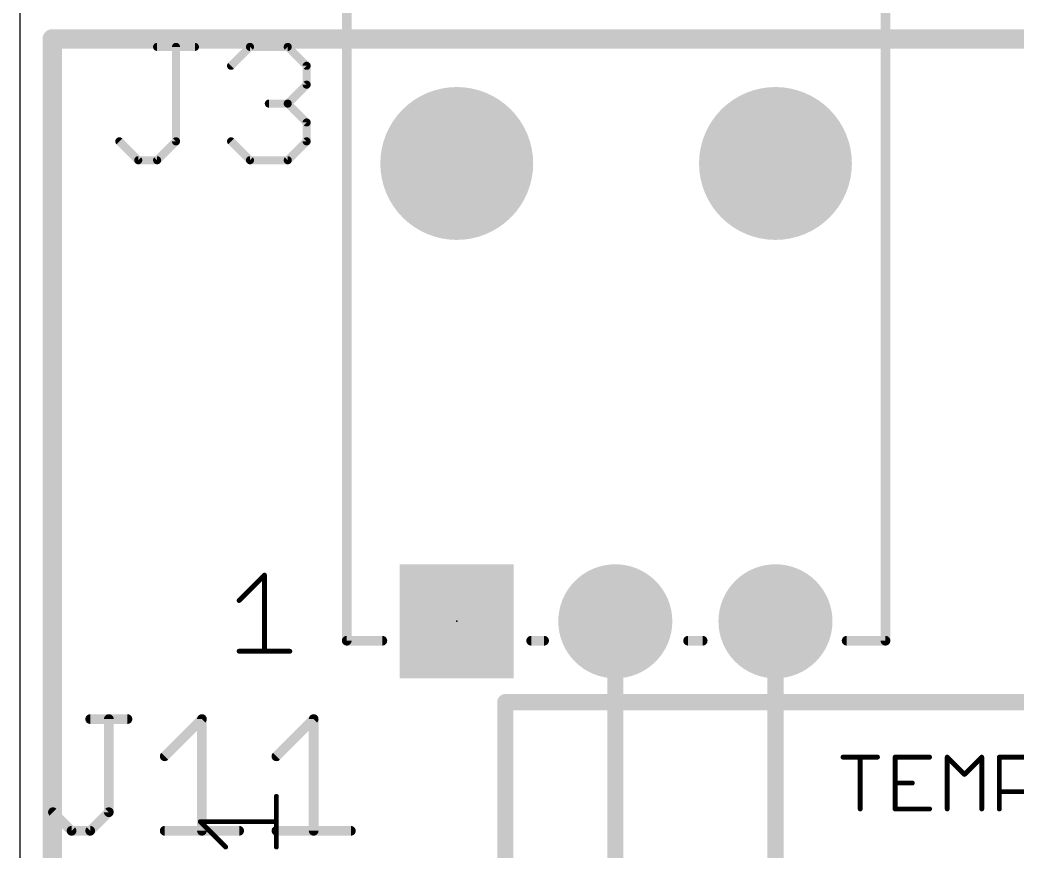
# Model space of a CAD drawing. Extents: x -18 to 144, y -21 to 125.
# Drawn here: x 0 to 15.65, y 92.15 to 105.2 of the extents above; entities that cross this region are included whole.
import ezdxf

# ---------------------------------------------------------------- set-up
doc = ezdxf.new("R2010")
doc.units = 0
for name, color, linetype in [('1', 251, 'CONTINUOUS'), ('15', 251, 'CONTINUOUS'), ('17', 1, 'CONTINUOUS'), ('2', 82, 'CONTINUOUS'), ('20', 7, 'CONTINUOUS'), ('21', 253, 'CONTINUOUS'), ('23', 7, 'CONTINUOUS'), ('25', 253, 'CONTINUOUS'), ('27', 251, 'CONTINUOUS')]:
    doc.layers.add(name, color=color, linetype=linetype)

# ---------------------------------------------------------------- blocks, each defined once
blk = doc.blocks.new('SQUAREP')
blk.add_solid([(-0.5, -0.5), (0.5, -0.5), (-0.5, 0.5), (0.5, 0.5)])
blk = doc.blocks.new('ROUNDP')
at = {"const_width": 0.5}
blk.add_lwpolyline([(0, -0.25, 1), (0, 0.25, 1), (0, -0.25)], format="xyb", dxfattribs=at)

msp = doc.modelspace()

# ---------------------------------------------------------------- linework, layer by layer
at = {"layer": '1', "const_width": 0.254}
for points in [[(9.3472, 91.9988), (9.3472, 95.758)], [(11.8618, 90.2208), (11.8618, 95.758)]]:
    msp.add_lwpolyline(points, dxfattribs=at)
at = {"layer": '1', "const_width": 0.127}
for points in [[(9.4107, 95.758, 1), (9.2837, 95.758)], [(11.9253, 95.758, 1), (11.7983, 95.758)]]:
    msp.add_lwpolyline(points, format="xyb", dxfattribs=at)
at = {"layer": '15', "const_width": 0.254}
for points in [[(85.09, 94.488), (7.62, 94.488)], [(7.62, 94.488), (7.62, 17.272)]]:
    msp.add_lwpolyline(points, dxfattribs=at)
at = {"layer": '15', "const_width": 0.127}
for points in [[(7.62, 94.5515, 1), (7.62, 94.4245)], [(7.6835, 94.488, 1), (7.5565, 94.488)]]:
    msp.add_lwpolyline(points, format="xyb", dxfattribs=at)
at = {"layer": '2', "const_width": 0.3048}
for points in [[(0.508, 104.902), (97.282, 104.902)], [(0.508, 0.508), (0.508, 104.902)]]:
    msp.add_lwpolyline(points, dxfattribs=at)
at = {"layer": '2', "const_width": 0.1524}
for points in [[(0.508, 104.9782, 1), (0.508, 104.8258)], [(0.5842, 104.902, 1), (0.4318, 104.902)]]:
    msp.add_lwpolyline(points, format="xyb", dxfattribs=at)
at = {"layer": '20'}
msp.add_line((0, 105.41), (0, 0), dxfattribs=at)
at = {"layer": '21'}
for points, const_width in [([(5.1308, 106.1466), (5.1308, 95.4532)], 0.1524), ([(13.589, 95.4532), (13.589, 106.1466)], 0.1524), ([(3.4407, 96.0846), (3.839, 96.4829)], 0.0762), ([(3.839, 96.4829), (3.839, 95.2881)], 0.0762), ([(5.1308, 95.4532), (5.6896, 95.4532)], 0.1524), ([(8.0264, 95.4532), (8.2296, 95.4532)], 0.1524), ([(10.4902, 95.4532), (10.7188, 95.4532)], 0.1524), ([(12.9794, 95.4532), (13.589, 95.4532)], 0.1524), ([(3.4407, 95.2881), (4.2373, 95.2881)], 0.0762), ([(4.0259, 92.2137), (4.0259, 93.0102)], 0.0762), ([(3.2294, 92.2137), (2.8311, 92.612)], 0.0762), ([(2.8311, 92.612), (4.0259, 92.612)], 0.0762)]:
    msp.add_lwpolyline(points, dxfattribs=dict(at, const_width=const_width))
for points, const_width in [([(3.858, 96.4829, 1), (3.8199, 96.4829)], 0.0381), ([(3.8524, 96.4694, 1), (3.8255, 96.4964)], 0.0381), ([(3.4272, 96.0981, 1), (3.4542, 96.0712)], 0.0381), ([(5.1308, 95.4913, 1), (5.1308, 95.4151)], 0.0762), ([(5.6896, 95.4151, 1), (5.6896, 95.4913)], 0.0762), ([(8.0264, 95.4913, 1), (8.0264, 95.4151)], 0.0762), ([(8.2296, 95.4151, 1), (8.2296, 95.4913)], 0.0762), ([(10.4902, 95.4913, 1), (10.4902, 95.4151)], 0.0762), ([(10.7188, 95.4151, 1), (10.7188, 95.4913)], 0.0762), ([(12.9794, 95.4913, 1), (12.9794, 95.4151)], 0.0762), ([(13.589, 95.4151, 1), (13.589, 95.4913)], 0.0762), ([(5.0927, 95.4532, 1), (5.1689, 95.4532)], 0.0762), ([(13.5509, 95.4532, 1), (13.6271, 95.4532)], 0.0762), ([(3.4407, 95.3071, 1), (3.4407, 95.2691)], 0.0381), ([(3.8199, 95.2881, 1), (3.858, 95.2881)], 0.0381), ([(4.2373, 95.2691, 1), (4.2373, 95.3071)], 0.0381), ([(4.045, 93.0102, 1), (4.0069, 93.0102)], 0.0381), ([(2.8446, 92.6254, 1), (2.8176, 92.5985)], 0.0381), ([(2.8311, 92.631, 1), (2.8311, 92.5929)], 0.0381), ([(4.0259, 92.5929, 1), (4.0259, 92.631)], 0.0381), ([(3.2159, 92.2002, 1), (3.2428, 92.2272)], 0.0381), ([(4.0069, 92.2137, 1), (4.045, 92.2137)], 0.0381)]:
    msp.add_lwpolyline(points, format="xyb", dxfattribs=dict(at, const_width=const_width))
at = {"layer": '23'}
msp.add_point((6.858, 95.758), dxfattribs=at)
at = {"layer": '25', "const_width": 0.0762}
for points in [[(12.9211, 93.6251), (13.4634, 93.6251)], [(13.1922, 92.8116), (13.1922, 93.6251)], [(14.282, 93.6251), (13.7397, 93.6251)], [(13.7397, 93.6251), (13.7397, 92.8116)], [(14.5582, 92.8116), (14.5582, 93.6251)], [(14.5582, 93.6251), (14.8294, 93.3539)], [(14.8294, 93.3539), (15.1006, 93.6251)], [(15.1006, 93.6251), (15.1006, 92.8116)], [(15.3768, 92.8116), (15.3768, 93.6251)], [(15.3768, 93.6251), (15.7836, 93.6251)], [(13.7397, 93.2183), (14.0108, 93.2183)], [(15.7836, 93.0828), (15.3768, 93.0828)], [(13.7397, 92.8116), (14.282, 92.8116)]]:
    msp.add_lwpolyline(points, dxfattribs=at)
at = {"layer": '25', "const_width": 0.0381}
for points in [[(12.9211, 93.6441, 1), (12.9211, 93.606)], [(13.2113, 93.6251, 1), (13.1732, 93.6251)], [(13.4634, 93.606, 1), (13.4634, 93.6441)], [(13.7587, 93.6251, 1), (13.7206, 93.6251)], [(13.7397, 93.6441, 1), (13.7397, 93.606)], [(14.282, 93.606, 1), (14.282, 93.6441)], [(14.5773, 93.6251, 1), (14.5392, 93.6251)], [(14.5717, 93.6386, 1), (14.5448, 93.6116)], [(15.1196, 93.6251, 1), (15.0815, 93.6251)], [(15.114, 93.6116, 1), (15.0871, 93.6386)], [(15.3959, 93.6251, 1), (15.3578, 93.6251)], [(15.3768, 93.6441, 1), (15.3768, 93.606)], [(14.8159, 93.3674, 1), (14.8429, 93.3405)], [(14.8159, 93.3405, 1), (14.8429, 93.3674)], [(13.7397, 93.2374, 1), (13.7397, 93.1993)], [(14.0108, 93.1993, 1), (14.0108, 93.2374)], [(15.3768, 93.1018, 1), (15.3768, 93.0637)], [(13.7397, 92.8306, 1), (13.7397, 92.7926)], [(14.282, 92.7926, 1), (14.282, 92.8306)], [(13.1732, 92.8116, 1), (13.2113, 92.8116)], [(13.7206, 92.8116, 1), (13.7587, 92.8116)], [(14.5392, 92.8116, 1), (14.5773, 92.8116)], [(15.0815, 92.8116, 1), (15.1196, 92.8116)], [(15.3578, 92.8116, 1), (15.3959, 92.8116)]]:
    msp.add_lwpolyline(points, format="xyb", dxfattribs=at)
at = {"layer": '27'}
for points, const_width in [([(2.1538, 104.8083, 1), (2.1538, 104.7448)], 0.0635), ([(2.4821, 104.7765, 1), (2.4186, 104.7765)], 0.0635), ([(2.747, 104.7448, 1), (2.747, 104.8083)], 0.0635), ([(3.6113, 104.8083, 1), (3.6113, 104.7448)], 0.0635), ([(3.6337, 104.7541, 1), (3.5888, 104.799)], 0.0635), ([(4.2269, 104.799, 1), (4.182, 104.7541)], 0.0635), ([(4.2045, 104.7448, 1), (4.2045, 104.8083)], 0.0635), ([(3.2922, 104.5024, 1), (3.3372, 104.4575)], 0.0635), ([(4.5328, 104.4799, 1), (4.4693, 104.4799)], 0.0635), ([(4.4786, 104.4575, 1), (4.5235, 104.5024)], 0.0635), ([(4.4693, 104.1833, 1), (4.5328, 104.1833)], 0.0635), ([(4.5235, 104.1609, 1), (4.4786, 104.2058)], 0.0635), ([(3.9079, 103.9185, 1), (3.9079, 103.855)], 0.0635), ([(4.2269, 103.9092, 1), (4.182, 103.8643)], 0.0635), ([(4.2045, 103.855, 1), (4.2045, 103.9185)], 0.0635), ([(4.182, 103.9092, 1), (4.2269, 103.8643)], 0.0635), ([(4.5328, 103.5902, 1), (4.4693, 103.5902)], 0.0635), ([(4.4786, 103.5677, 1), (4.5235, 103.6126)], 0.0635), ([(1.5831, 103.316, 1), (1.5382, 103.2711)], 0.0635), ([(2.4186, 103.2936, 1), (2.4821, 103.2936)], 0.0635), ([(2.4728, 103.2711, 1), (2.4279, 103.316)], 0.0635), ([(3.3372, 103.316, 1), (3.2922, 103.2711)], 0.0635), ([(4.4693, 103.2936, 1), (4.5328, 103.2936)], 0.0635), ([(4.5235, 103.2711, 1), (4.4786, 103.316)], 0.0635), ([(1.8572, 103.0288, 1), (1.8572, 102.9652)], 0.0635), ([(1.8347, 102.9745, 1), (1.8796, 103.0195)], 0.0635), ([(2.1313, 103.0195, 1), (2.1762, 102.9745)], 0.0635), ([(2.1538, 102.9652, 1), (2.1538, 103.0288)], 0.0635), ([(3.6113, 103.0288, 1), (3.6113, 102.9652)], 0.0635), ([(3.5888, 102.9745, 1), (3.6337, 103.0195)], 0.0635), ([(4.182, 103.0195, 1), (4.2269, 102.9745)], 0.0635), ([(4.2045, 102.9652, 1), (4.2045, 103.0288)], 0.0635), ([(1.1032, 94.2609, 1), (1.1032, 94.1847)], 0.0762), ([(1.4336, 94.2228, 1), (1.3574, 94.2228)], 0.0762), ([(1.6879, 94.1847, 1), (1.6879, 94.2609)], 0.0762), ([(2.8953, 94.2228, 1), (2.8191, 94.2228)], 0.0762), ([(2.8842, 94.1959, 1), (2.8303, 94.2497)], 0.0762), ([(4.6494, 94.2228, 1), (4.5732, 94.2228)], 0.0762), ([(4.6383, 94.1959, 1), (4.5844, 94.2497)], 0.0762), ([(2.2456, 93.665, 1), (2.2995, 93.6112)], 0.0762), ([(3.9997, 93.665, 1), (4.0536, 93.6112)], 0.0762), ([(0.5454, 92.788, 1), (0.4915, 92.7341)], 0.0762), ([(1.4224, 92.7341, 1), (1.3686, 92.788)], 0.0762), ([(1.3574, 92.761, 1), (1.4336, 92.761)], 0.0762), ([(0.8108, 92.5068, 1), (0.8108, 92.4306)], 0.0762), ([(0.7839, 92.4418, 1), (0.8377, 92.4956)], 0.0762), ([(1.0762, 92.4956, 1), (1.1301, 92.4418)], 0.0762), ([(1.1032, 92.4306, 1), (1.1032, 92.5068)], 0.0762), ([(2.2726, 92.5068, 1), (2.2726, 92.4306)], 0.0762), ([(3.4419, 92.4306, 1), (3.4419, 92.5068)], 0.0762), ([(4.0266, 92.5068, 1), (4.0266, 92.4306)], 0.0762), ([(5.196, 92.4306, 1), (5.196, 92.5068)], 0.0762), ([(2.8191, 92.4687, 1), (2.8953, 92.4687)], 0.0762), ([(4.5732, 92.4687, 1), (4.6494, 92.4687)], 0.0762)]:
    msp.add_lwpolyline(points, format="xyb", dxfattribs=dict(at, const_width=const_width))
for points, const_width in [([(2.1538, 104.7765), (2.747, 104.7765)], 0.127), ([(2.4504, 103.2936), (2.4504, 104.7765)], 0.127), ([(3.3147, 104.4799), (3.6113, 104.7765)], 0.127), ([(3.6113, 104.7765), (4.2045, 104.7765)], 0.127), ([(4.2045, 104.7765), (4.501, 104.4799)], 0.127), ([(4.501, 104.4799), (4.501, 104.1833)], 0.127), ([(4.501, 104.1833), (4.2045, 103.8868)], 0.127), ([(4.2045, 103.8868), (3.9079, 103.8868)], 0.127), ([(4.2045, 103.8868), (4.501, 103.5902)], 0.127), ([(4.501, 103.5902), (4.501, 103.2936)], 0.127), ([(1.5606, 103.2936), (1.8572, 102.997)], 0.127), ([(2.1538, 102.997), (2.4504, 103.2936)], 0.127), ([(3.6113, 102.997), (3.3147, 103.2936)], 0.127), ([(4.501, 103.2936), (4.2045, 102.997)], 0.127), ([(1.8572, 102.997), (2.1538, 102.997)], 0.127), ([(4.2045, 102.997), (3.6113, 102.997)], 0.127), ([(1.1032, 94.2228), (1.6879, 94.2228)], 0.1524), ([(1.3955, 92.761), (1.3955, 94.2228)], 0.1524), ([(2.2726, 93.6381), (2.8572, 94.2228)], 0.1524), ([(2.8572, 94.2228), (2.8572, 92.4687)], 0.1524), ([(4.0266, 93.6381), (4.6113, 94.2228)], 0.1524), ([(4.6113, 94.2228), (4.6113, 92.4687)], 0.1524), ([(0.5185, 92.761), (0.8108, 92.4687)], 0.1524), ([(1.1032, 92.4687), (1.3955, 92.761)], 0.1524), ([(0.8108, 92.4687), (1.1032, 92.4687)], 0.1524), ([(2.2726, 92.4687), (3.4419, 92.4687)], 0.1524), ([(4.0266, 92.4687), (5.196, 92.4687)], 0.1524)]:
    msp.add_lwpolyline(points, dxfattribs=dict(at, const_width=const_width))

# ---------------------------------------------------------------- block references
at = {"layer": '17', "rotation": 180}
for name, p, xscale, yscale in [('ROUNDP', (6.858, 102.9462), 2.4003, 2.4003), ('ROUNDP', (6.858, 102.9462), 2.4003, 2.4003), ('ROUNDP', (6.858, 102.9462), 2.4003, 2.4003), ('ROUNDP', (6.858, 102.9462), 2.4003, 2.4003), ('ROUNDP', (11.8618, 102.9462), 2.4003, 2.4003), ('ROUNDP', (11.8618, 102.9462), 2.4003, 2.4003), ('ROUNDP', (11.8618, 102.9462), 2.4003, 2.4003), ('ROUNDP', (11.8618, 102.9462), 2.4003, 2.4003), ('ROUNDP', (6.858, 95.758), 1.7907, 1.7907), ('ROUNDP', (6.858, 95.758), 1.7907, 1.7907), ('SQUAREP', (6.858, 95.758), 1.7907, 1.7907), ('SQUAREP', (6.858, 95.758), 1.7907, 1.7907), ('ROUNDP', (9.3472, 95.758), 1.7907, 1.7907), ('ROUNDP', (9.3472, 95.758), 1.7907, 1.7907), ('ROUNDP', (9.3472, 95.758), 1.7907, 1.7907), ('ROUNDP', (9.3472, 95.758), 1.7907, 1.7907), ('ROUNDP', (11.8618, 95.758), 1.7907, 1.7907), ('ROUNDP', (11.8618, 95.758), 1.7907, 1.7907), ('ROUNDP', (11.8618, 95.758), 1.7907, 1.7907), ('ROUNDP', (11.8618, 95.758), 1.7907, 1.7907)]:
    msp.add_blockref(name, p, dxfattribs=dict(at, xscale=xscale, yscale=yscale))

doc.saveas('drawing.dxf')
